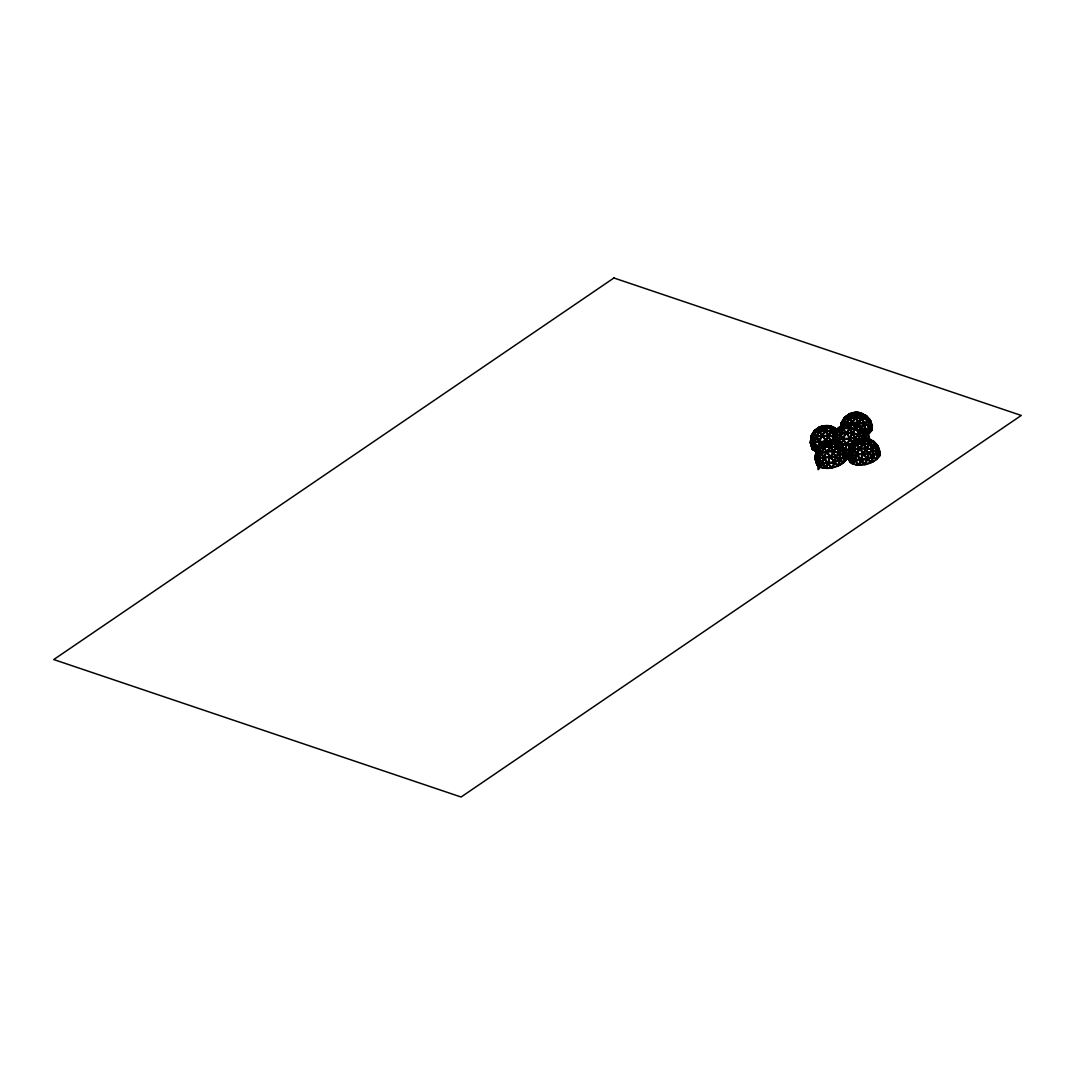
<?xml version="1.0" encoding="UTF-8"?>
<svg xmlns="http://www.w3.org/2000/svg" width="1075" height="1075" viewBox="0 0 1075 1075"><rect width="100%" height="100%" fill="white"/><g stroke="black" fill="none" stroke-linecap="round" stroke-linejoin="round"><path stroke-width="1.5" d="M824.78 425.687L829.873 426.09M830.747 441.798L828.61 441.731L834.979 442.04M848.632 423.174L853.913 423.429M855.27 424.477L854.276 423.281C844.238 421.01 833.192 429.153 834.334 440.226C834.025 442.806 843.284 444.727 839.212 444.432L835.987 442.215M859.758 413.485C848.363 411.322 869.097 413.915 855.996 412.585C847.705 412.249 840.233 419.814 840.583 428.105M855.001 412.692L859.785 412.719M862.325 438.385L867.606 438.64L866.007 439.809L862.513 438.493M867.928 438.775C855.646 435.106 842.679 450.049 850.029 462.169C859.153 468.243 873.075 464.346 879.646 456.109C882.051 443.948 867.982 434.434 857.098 439.648L853.604 443.397L851.951 443.384C848.336 449.028 846.939 456.028 850.029 462.169L848.78 448.96C853.617 442.94 859.57 436.289 868.21 438.56L876.501 444.365L880.049 452.723L879.619 455.289L878.893 450.17L879.39 455.289L877.334 452.709L878.759 450.183L877.334 452.709M814.608 430.672L814.595 432.607L817.914 428.791L814.608 430.672L819.459 426.95C825.64 424.544 833.757 425.149 838.03 430.685M819.365 446.622L819.352 448.49L819.365 446.622L824.471 442.9L823.665 443.827M838.043 430.511L838.03 428.589L835.651 433.064M844.09 418.135L841.631 422.623L843.983 419.976L844.211 418.215M847.92 415.676L844.493 419.398L844.601 417.557L849.465 413.848C860.47 408.446 874.042 418.363 872.013 430.296L869.03 433.722L861.102 427.501L852.986 414.614L848.39 415.058L844.318 417.584L840.852 426.6L841.241 423.227L844.386 417.987M844.587 419.492L844.601 417.557M852.273 443.37L852.273 445.238L852.273 443.37L857.098 439.648L855.042 437.955L846.925 425.082L842.343 425.525L838.272 428.038L836.323 431.639L834.334 440.226L838.272 428.038L839.924 428.052M810.644 443.693L812.458 445.856L812.176 448.718M835.665 428.589L830.585 425.861C822.603 424.598 813.856 428.172 811.155 436.262L812.404 449.471L815.898 451.621L822.039 435.671L828.57 427.165L830.585 425.861L837.398 430.86M812.713 449.35L815.482 450.909L812.713 449.35L812.902 446.568M816.892 464.669L817.175 461.807L815.361 459.643M846.71 458.555C848.968 444.714 828.677 435.093 819.043 446.649L816.772 455.249L817.121 465.421C826.245 471.495 840.153 467.598 846.737 459.361C849.546 456.727 832.05 423.416 834.428 439.527C839.911 429.436 858.508 431.008 865.079 439.473M817.538 465.233L817.726 462.452L817.538 465.233L820.198 466.859L817.605 462.519M843.485 461.981C842.787 446.877 846.509 469.291 840.61 459.468L843.835 456.768M844.023 461.995L844.251 456.768L846.294 459.374L843.902 461.968L846.173 459.361L844.372 456.781M850.338 462.048C851.185 455.115 848.887 464.642 852.986 463.674M868.667 432.903C868.116 417.933 871.959 440.186 865.899 430.403L869.124 427.702M869.03 433.722C870.495 425.955 868.076 416.536 860.578 412.746C851.951 410.475 845.985 417.14 841.147 423.147L840.852 426.6M869.312 432.929L869.662 427.716L871.583 430.309L869.312 432.929L871.583 430.309M846.119 423.671L849.29 418.108L854.128 412.558L858.562 414.05L862.177 418.135L864.797 423.94L865.388 430.443L869.487 426.882L871.355 423.577C864.475 416.334 852.905 416.186 844.184 419.908L846.119 423.671C854.947 421.36 866.84 421.467 872.013 430.296C870.414 412.907 866.692 419.559 870.454 420.527L870.212 424.195L870.696 421.292M876.407 458.729C880.68 448.275 869.124 456.687 876.3 458.716M876.931 458.729L877.16 453.516L879.202 456.123L876.81 458.716L879.202 456.123M877.926 448.786L878.087 446.34L875.574 444.674M836.229 431.156L834.67 428.683L824.122 425.673L818.397 428.172L811.155 436.262L810.389 442.873L812.404 449.471L810.389 442.873L811.155 436.262L814.286 431.008L815.535 431.021L813.708 432.835M823.114 444.123C826.07 452.508 831.848 460.019 838.594 465.784C841.685 457.99 839.615 448.692 833.286 443.115L826.756 451.621L820.615 467.571L815.105 458.823L816.772 455.249C825.56 449.296 840.65 449.659 846.737 459.361L846.079 452.642C839.185 445.399 827.616 445.252 818.908 448.974L815.871 452.212L815.105 458.823L817.121 465.421C814.353 459.267 814.595 452.024 819.043 446.649L828.838 441.623L839.387 444.633L843.593 447.63L835.812 456.566L832.292 467.8L827.817 463.123L818.908 448.974L823.114 444.123L833.286 443.115L838.675 439.581L855.042 437.955L862.822 429.019C858.643 422.596 850.11 421.938 843.405 424.303L838.997 427.716M817.161 450.102L815.549 455.625L819.043 446.649L820.695 446.662M865.751 438.909L865.308 434.031L862.822 429.019L854.531 423.201C845.891 420.93 839.938 427.595 835.1 433.601L834.791 437.055L831.096 440.616L814.729 442.228L812.458 445.856M834.926 437.041L836.377 431.518M848.739 455.088L848.78 448.96M824.995 425.942L828.355 427.084L829.887 425.942M833.071 443.034C839.629 440.723 822.429 441.597 833.085 442.9M858.361 413.821L859.879 412.84M825.654 441.879L827.28 443.827M849.599 439.232L852.865 443.128L849.599 439.232L847.678 444.002L852.865 443.102M861.371 459.347L863.279 454.55L866.544 458.474L861.371 459.347L866.544 458.474M816.019 452.898L815.199 458.031M840.623 427.756L841.161 423.819L840.852 427.756M849.478 452.037L848.793 449.74L848.215 454.738M861.881 414.077L866.316 415.582L870.454 420.527L872.309 426.909L872 429.489L871.261 424.37L871.758 429.476L869.702 426.896L871.261 424.37M879.484 455.303L879.122 450.197M850.325 423.322L853.402 424.235M834.805 437.74L834.442 440.239L836.538 442.47M849.801 461.417L848.148 455.598L848.471 452.373M826.635 425.955L831.257 427.111L826.635 425.955L830.29 425.955L831.257 427.111M850.473 423.295L853.698 423.94M826.339 430.484C828.234 423.107 836.363 435.147 826.339 430.484L828.597 427.89M836.162 446.864C826.097 436.988 844.722 452.172 830.975 446.353M852.529 425.149C862.607 430.242 843.888 429.61 852.556 425.042M856.332 417.369L861.317 417.852L856.332 417.369L858.616 414.668L861.317 417.852M869.07 443.612C859.006 433.736 877.63 448.92 863.883 443.102M838.312 464.924C840.126 451.151 840.556 472.543 835.127 462.062L839.521 460.208M839.132 465.045C850.567 457.117 833.058 472.127 840.274 460.275M872.376 456.915L871.288 461.713L868.036 458.81L872.43 456.956L868.036 458.81M871.959 461.739C876.555 448.248 866.893 468.794 875.95 459.522L873.102 456.969M815.804 437.471L814.743 441.61L812.593 439.366L815.804 437.471L812.713 439.393M820.091 447.227L817.094 447.294L814.729 442.228C815.199 435.321 820.386 430.779 824.122 425.673M815.173 441.785L816.234 437.646L815.173 441.785L818.693 441.408L816.234 437.646M817.175 461.807L824.014 447.173L828.838 441.623M821.045 453.61L819.889 457.735L820.951 453.596L823.41 457.359L820.951 453.596M838.675 439.581C839.145 432.674 844.332 428.119 848.067 423.012L858.616 426.023L861.72 430.968L863.44 437.35L861.384 439.124M840.274 434.999L839.118 439.124L842.639 438.761L840.18 434.985L842.639 438.761M852.247 454.201C853.886 442.739 853.98 459.979 850.312 452.078L853.254 450.25M848.269 456.391L850.029 461.309L853.752 449.484L856.923 443.921L861.76 438.372L872.295 441.382L875.413 446.327L877.119 452.696L876.663 459.536L868.734 453.314L860.618 440.428L856.022 440.871L851.951 443.384L848.014 455.572L853.523 464.319L856.869 454.429L863.212 443.303L868.21 438.56L873.438 441.193M852.959 454.416L853.886 450.465L856.224 454.053L852.865 454.403L853.967 450.479L856.224 454.053M834.885 461.323L835.987 457.184L839.293 459.442L834.885 461.323L839.293 459.442M834.939 461.336L836.027 457.197M854.061 442.524C853.308 435.792 859.61 439.984 854.182 442.551L856.627 439.756M867.082 457.883L868.183 453.744L863.937 454.12L867.108 457.896L868.197 453.757M867.942 433.44L869.756 440.333L873.948 441.395L876.501 444.365L868.734 453.314L865.2 464.548C858.428 464.44 851.843 434.932 849.411 448.315M868.896 453.932L867.848 458.084L872.215 456.176L868.949 453.946M832.964 431.586L836.041 431.881M826.245 431.075L831.459 431.505L826.245 431.075L828.691 434.972L831.432 431.586L828.691 434.972M830.962 447.025L836.175 447.455L830.962 447.025L833.407 450.922L836.175 447.455M850.204 428.347L855.404 428.844L850.204 428.347L852.636 432.325L855.404 428.844M856.358 417.947L861.344 418.43L856.358 417.947L858.697 421.763L861.33 418.511M858.697 421.763L861.344 418.43M815.737 450.788L816.745 447.455C807.15 441.489 821.69 458.42 813.278 446.394M816.503 451.258L817.417 447.979L818.922 450.022M820.44 466.738C821.488 445.668 813.547 483.804 821.448 463.406M821.139 467.289L822.12 463.93C833.824 472.153 812.082 465.018 825.304 467.853M853.362 463.486L854.37 460.154C844.775 454.188 859.315 471.119 850.903 459.092M854.047 464.037C853.201 454.604 863.534 469.56 854.128 463.957M811.504 445.588L810.846 439.702L812.163 434.851M811.531 437.632L812.31 434.891M834.791 436.02L835.853 432.002M835.866 433.615L834.952 436.316M826.648 467.961L828.046 463.849L831.432 467.491L826.675 467.88M841.389 424.477L842.504 421.776M849.022 450.25L850.123 447.684M859.557 464.709L860.968 460.584L864.367 464.158L859.583 464.628M813.815 433.695L812.27 438.694L811.423 436.248L813.95 433.749L811.423 436.248M812.498 438.681L814.178 433.736L815.817 436.746L812.498 438.681L814.286 433.789M818.532 449.646L816.987 454.658L816.14 452.199L818.666 449.699L816.14 452.199M818.895 449.686L817.202 454.644L820.534 452.696L818.895 449.686L820.413 452.656M838.124 431.088L839.763 434.098L836.431 436.033L838.124 431.088L836.216 436.047L835.369 433.588L837.895 431.088L835.369 433.588M842.142 425.539L843.942 420.634L841.429 423.133C840.448 428.428 845.326 422.784 842.827 425.257M842.262 425.579L844.184 419.908M844.171 420.621L842.491 425.579L844.292 420.674L845.81 423.631L843.673 424.961M850.191 451.298L851.803 446.542L853.375 449.431L850.191 451.298L851.911 446.595M829.228 427.192L830.747 426.197L833.837 428.334M825.802 467.585L827.239 463.473L822.617 463.648L825.802 467.585L822.617 463.648M835.396 442.228L833.81 443.263L835.396 442.228L838.661 444.324M853.08 424.531L854.679 423.496L858.374 425.955L860.269 426.036L864.407 430.994L865.308 434.031L863.44 437.35M854.679 423.496L857.89 425.727M859.221 414.077L860.752 413.082L863.843 415.219M858.723 464.333C865.402 457.278 848.726 458.985 858.777 464.266M868.304 438.976C878.974 442.981 861.693 440.548 868.358 438.842M833.689 462.492C834.482 473.282 822.496 459.71 833.703 462.546M837.761 465.65L834.522 462.707L832.964 467.168L837.721 465.583M866.611 459.227L865.012 463.701L861.599 460.073L866.611 459.227L865.012 463.701M870.669 462.398L867.431 459.455L865.872 463.916L870.629 462.317M846.536 444.808L845.017 448.893C833.138 441.623 856.009 445.803 841.806 444.916M817.363 461.753C827.132 465.3 841.12 462.599 846.079 452.642L845.178 449.592C848.067 440.965 851.682 432.244 858.616 426.023M818.76 442.174C818.586 452.75 811.262 439.5 818.68 442.201M823.477 458.125C823.302 468.7 815.979 455.451 823.396 458.152M827.065 462.64L822.469 462.787C822.913 450.25 831.298 471.105 824.095 458.568M822.523 462.747L824.149 458.541M839.212 444.432L841.04 444.647L845.985 433.023L852.515 424.518L856.117 428.589L858.737 434.394L859.342 440.898M841.604 444.244L843.364 439.809L841.671 444.203L846.401 444.096L843.297 439.85M854.665 458.998L856.305 454.94L852.959 455.33L854.665 458.998L852.959 455.33M855.377 459.536L857.057 455.276L855.377 459.536L859.973 459.388L857.003 455.316M823.961 443.962L824.942 441.556L819.956 442.067L822.267 445.252M824.31 444.136L828.704 435.536L834.67 428.683M829.349 427.622L833.972 428.764L829.349 427.622L832.037 430.82L833.972 428.764M833.972 443.518L838.769 444.701L833.972 443.518L836.753 446.837L838.728 444.822M836.753 446.837L838.769 444.701M853.147 425.015L858.011 426.103L853.147 425.015L856.036 428.119L858.011 426.103M859.301 414.614L863.964 415.649L862.029 417.705L859.355 414.507L863.91 415.77M862.029 417.705L863.964 415.649M871.637 441.57L866.88 440.253L869.715 443.464M831.096 426.332L832.144 427.205M854.961 423.631L859.557 425.74M819.284 440.992L821.421 436.181L816.758 437.055L819.217 440.952M822.093 436.49C813.493 444.338 831.539 442.591 822.133 436.504M824.001 456.942L826.137 452.132L821.475 453.005L823.934 456.902M826.809 452.441C818.209 460.288 836.256 458.541 826.85 452.454M843.23 438.331L845.367 433.534L840.704 434.407L843.163 438.304M856.909 453.569L858.952 448.96L854.477 449.793L856.842 453.542M859.718 449.189C851.118 457.036 869.164 455.289 859.758 449.202M810.671 442.833L812.122 439.998L810.671 442.833L812.593 445.131L810.805 442.819M815.387 458.783L816.839 455.948L815.387 458.783L817.309 461.081L815.522 458.77M834.751 440.159L836.068 437.35L834.617 440.172L836.404 442.483M858.374 425.955L859.678 425.969M864.475 415.34C854.679 408.93 867.391 417.463 866.316 415.582M872.053 441.314L873.948 441.395M812.377 434.287L814.326 430.685L818.397 428.172L828.57 427.165L832.171 431.25L834.791 437.055C827.441 434.784 818.478 434.528 812.055 439.299L810.389 442.873L815.898 451.621M836.861 431.183L838.339 428.441L839.588 428.455M849.908 447.684L848.874 449.054L851.897 443.76M823.504 426.103L822.724 427.729C811.007 429.463 832.87 423.389 818.948 427.877M824.404 426.009C820.131 429.839 833.81 426.52 824.404 426.143M827.441 443.679L828.22 442.053L827.441 443.679L824.082 443.868L828.22 442.053M829.121 441.959C824.848 445.789 838.527 442.47 829.121 442.094M848.874 414.802C858.67 413.781 851.01 413.66 853.389 412.827M851.682 424.45L847.436 424.88L848.309 423.308L851.696 424.585L848.309 423.308M847.449 425.015L848.323 423.442M854.397 412.894C850.123 416.724 863.816 413.405 854.41 413.028M861.142 438.802L860.349 440.428L856.99 440.616L861.142 438.802L856.573 440.575M861.196 440.199L862.029 438.708C871.355 439.473 857.796 442.389 862.029 438.708M843.19 447.549L839.897 445.359L842.262 449.122L843.19 447.549L839.79 445.01L841.134 444.902L843.512 447.549L845.662 452.037L843.7 448.154L842.746 449.699L843.902 448.154M868.412 418.471L867.525 419.976C859.476 410.368 874.701 423.698 865.362 416.307M862.929 429.543L861.975 431.102L862.929 429.543L865.026 433.359M869.003 419.169C866.652 425.068 869.084 413.888 870.898 422.865M876.098 444.297L872.806 442.107L875.171 445.87L876.098 444.297L872.698 441.758L874.056 441.65L878.705 448.718M878.382 448.786L875.655 446.447L876.81 444.902M845.689 452.656L844.09 455.303L842.746 450.277L845.689 452.656L842.867 450.237M846.482 458.541L844.426 455.961L845.85 453.448M862.096 431.626L863.332 436.705L864.918 434.045L862.096 431.626L864.918 434.045M870.911 423.59L869.379 426.13L868.089 421.319L870.911 423.59L868.21 421.266M865.442 438.587L865.214 434.73L863.615 437.35M875.776 446.985L878.611 449.404L877.133 452.011M849.29 448.235C856.654 440.562 871.704 442.027 878.987 449.39C873.988 459.495 859.892 461.914 850.083 458.555M811.504 435.657L814.098 431.25L813.977 433.091M816.221 436.127L818.814 431.814L814.689 433.158L816.315 436.195L814.689 433.158M819.257 431.922L816.825 436.383L821.488 435.496L819.325 431.989M825.519 440.374L828.005 435.953L822.765 436.047L825.519 440.374L822.765 436.047M820.937 452.078C831.392 441.973 810.738 453.207 823.437 447.697M821.475 452.266C829.9 440.28 814.407 457.641 826.205 451.446L823.974 447.872M842.666 429.086L840.26 433.547L838.634 430.511L842.76 429.167L838.728 430.578M846.307 423.093L848.807 418.699L844.775 420.123L846.307 423.093L844.681 420.043L848.712 418.632M843.203 429.274L840.704 433.655L845.434 432.849L843.27 429.342L845.367 432.782M846.764 423.201C855.149 411.201 839.642 428.562 851.494 422.381L849.263 418.807M830.236 456.324C839.548 449.31 820.48 449.834 830.223 456.284M833.38 452.36L830.962 456.62L835.208 456.217L833.367 452.387M851.951 433.292L849.465 437.713L846.71 433.4L851.951 433.292L846.71 433.427M856.318 425.74L857.904 422.892L852.878 423.026M857.111 425.216L864.663 415.568L868.869 418.565L861.102 427.501M852.609 433.762L850.191 438.009L854.437 437.606L852.596 433.776M854.558 449.001C867.874 445.359 846.804 453.704 856.95 444.795M813.17 445.601L814.85 442.846L816.651 446.703L813.17 445.601L816.543 446.743M817.511 460.947L819.204 458.219C813.856 449.484 819.58 470.097 817.175 456.002M817.887 461.551C819.123 453.381 824.848 467.531 817.994 461.511M850.433 457.574L852.058 454.98C847.046 446.649 852.488 466.268 850.002 452.871M852.488 455.652L850.876 458.273C859.355 463.889 848.242 449.081 854.087 459.347M812.566 434.246L811.383 436.383M842.303 421.776L841.241 423.227M858.643 423.456L860.403 427.097M819.929 431.492L822.133 435.079C832.856 426.708 810.59 433.695 824.888 430.994M826.85 451.03C836.484 444.499 818.666 445.628 826.809 450.949M827.495 451.325L830.276 447.254C840.354 455.074 817.847 450.049 832.735 451.151M850.029 418.417L852.139 421.857C862.419 413.821 841.067 420.54 854.786 417.947M855.552 418.296C846.119 424.356 864.34 424.235 855.566 418.363M849.505 428.656L846.724 432.714L851.964 432.62L849.505 428.656L851.964 432.62M859.772 447.67C869.017 441.395 851.991 442.578 859.731 447.59M860.39 448.006L863.185 444.002C872.282 450.331 853.375 450.21 863.185 444.002M865.966 415.77L863.709 414.869M873.599 441.583L870.844 440.428M855.445 438.439L857.568 439.89M857.044 439.567L855.243 438.533M834.133 436.611C827.024 423.657 840.865 442.833 829.376 435.348M838.849 452.562C831.741 439.608 845.582 458.783 834.093 451.298M862.096 418.954L864.031 423.416L862.096 418.954L859.422 422.273L864.085 423.348M856.009 429.368C864.609 437.243 846.952 433.991 856.063 429.315M866.947 448.114L871.812 449.243L869.742 444.66L866.947 448.114L871.758 449.31M829.322 435.415L832.117 431.962M834.039 451.366L836.834 447.912M832.829 431.223L834.724 429.288L836.216 431.881M837.385 447.281L839.427 445.157L841.886 449.054L837.465 447.187M864.636 416.267L867.001 420.016L864.636 416.267L862.755 418.215L867.068 419.908M858.576 426.654C867.753 433.803 851.521 429.53 858.656 426.56M835.235 428.979L836.444 428.992L835.235 428.979L837.264 430.43M841.134 444.902L839.79 445.01M865.147 415.985L866.437 415.877L868.681 418.565M860.282 426.412L859.019 426.399L860.282 426.412L864.34 431.048L867.216 430.255L868.224 433.776L865.294 434.542M818.169 428.723L814.85 432.553L818.962 431.223L818.169 428.723L818.962 431.223M825.587 430.121L827.737 427.528L823.705 427.931L825.587 430.013M819.257 448.382L822.536 444.822M848.162 415.608L844.843 419.438L848.968 418.121L848.162 415.608L848.968 418.121M842.195 426.17C832.332 433.628 848.565 429.624 841.147 423.147M832.453 443.478L830.303 446.085L832.453 443.478L828.422 443.894L830.303 446.085M857.743 414.412L855.579 417.019L857.743 414.412L853.698 414.937L857.743 414.533M830.948 446.461L833.327 443.653M851.79 424.827L849.532 427.554L847.557 425.257L851.803 424.947M837.479 447.778L839.468 452.427C848.39 448.235 829.04 445.991 841.819 449.726M864.743 423.268C872.47 419.734 856.614 415.273 864.824 423.201M839.951 453.005C844.103 442.981 844.789 464.83 842.303 450.304L840.045 452.965L843.754 455.289M867.673 421.306L865.308 423.94L868.963 426.117L867.565 421.346M861.129 431.048L858.697 433.816L856.708 429.167L861.129 431.048L856.627 429.248M859.18 434.407L861.626 431.653L862.983 436.678L859.274 434.367M852.166 445.131L855.458 441.57M852.582 445.171L855.767 441.516L856.533 443.908L852.582 445.171L855.848 441.61M863.212 442.819L865.362 440.226C854.625 436.504 869.003 448.611 861.33 440.629M863.857 443.209L866.235 440.401M872.376 449.175C881.178 445.037 862.029 442.698 874.728 446.474L872.457 449.108L870.387 444.526M872.94 449.753L875.305 447.119L876.595 451.93L873.048 449.713M819.11 427.42L818.263 428.387M819.002 428.011C819.486 425.485 829.658 425.727 823.92 425.915M822.953 444.351L823.759 443.438M848.928 414.937L849.72 413.835L855.996 412.719M856.627 440.71L857.38 439.648L863.628 438.533M819.459 426.95L815.979 430.699L814.326 430.685L812.055 439.299L814.729 442.228M849.465 413.848L845.985 417.597L844.318 417.584L843.983 419.976M847.113 416.455L848.847 414.372M821.717 445.413L823.571 443.626M821.569 445.722L824.176 442.913L835.302 441.812C842.8 445.601 845.205 455.021 843.741 462.787L835.812 456.566L827.696 443.693M822.388 445.332L824.149 443.438M841.671 426.17L843.405 424.303M840.583 427.608L843.391 424.773M822.12 463.93L825.237 467.934M849.102 448.947L849.908 451.298L849.102 448.947L851.387 446.501M839.387 444.633C832.453 450.909 828.677 459.643 826.003 468.418L816.772 455.249M869.675 443.585L871.691 441.449M872.295 441.382C865.362 447.657 861.599 456.391 858.912 465.166L849.68 451.997C858.468 446.044 873.572 446.407 879.646 456.109L878.987 449.39M844.627 418.82L842.907 420.728M844.587 419.237L842.76 421.051L844.695 419.304M817.094 450.25L818.895 448.45M839.024 428.952L836.323 431.639C828.933 430.847 821.139 429.583 814.192 433.023L822.133 445.803M835.275 429.516L836.767 431.895M844.614 449.135L841.013 444.889L844.722 449.041M831.15 439.998C840.314 436.49 823.329 432.983 831.203 439.957M833.877 442.053L831.633 440.575L834.522 437.861L834.751 441.167M863.883 424.168L861.169 426.775C853.469 418.175 871.852 427.501 859.422 423.107M861.733 427.46L864.475 424.867C869.957 436.531 855.136 421.978 864.905 429.57M835.866 455.948C845.031 452.441 828.046 448.933 835.92 455.907M855.095 437.337L857.957 434.596L853.322 433.453L855.149 437.297M839.683 458.756L836.35 456.526C842.048 446.38 839.078 468.203 839.158 453.825M855.579 437.915L858.468 435.2C864.219 447.455 848.659 432.163 858.912 440.145M868.775 452.696C877.939 449.189 860.954 445.682 868.828 452.656M869.258 453.274L872.147 450.559L872.604 455.504L869.258 453.274L872.524 455.504M819.593 430.605C829.067 425.485 811.867 429.852 822.267 428.078M850.258 417.799L852.892 415.178L854.8 417.355L850.258 417.799L854.8 417.355M843.553 428.146L846.307 425.377L842.813 425.713L843.499 428.025M826.984 444.029L824.364 446.662L823.652 444.351L827.038 444.136L823.652 444.351M827.602 444.244C817.941 450.264 838.272 444.351 824.942 446.77L827.642 444.351L829.524 446.421M857.89 443.612L860.524 440.992C868.237 445.695 849.492 442.994 862.392 443.061M866.705 416.186L869.823 419.989M860.497 426.667L863.951 430.443M874.177 442.013L877.63 445.789M832.762 431.828L834.751 436.477L832.789 431.707L835.92 432.016M865.577 429.637C874.284 427.151 860.538 420.123 865.671 429.624M860.564 439.272L862.808 437.391L859.019 435.079L859.489 440.199M840.26 458.81L843.579 455.988L839.79 453.69L840.26 458.81L839.884 453.677M873.209 455.451L876.394 452.75L872.752 450.532L873.209 455.451L872.846 450.519M873.518 456.203L876.649 453.502M876.313 444.392L878.02 446.394M838.554 440.145L840.247 443.935L838.554 440.145L836.001 441.838L840.301 443.881M819.029 427.312L814.796 430.43L816.194 430.551M820.937 446.461L819.593 446.34L823.678 443.317M860.578 412.746L852.045 422.556L848.39 415.058M853.926 423.281L852.327 424.464L854.531 423.201M843.566 424.907L845.81 423.631M836.538 436.719C842.692 429.395 838.917 444.257 836.659 436.732M853.362 450.277L850.312 452.078M817.726 446.864L819.419 442.47L821.703 445.682M870.038 420.701L867.458 418.833M863.131 429.557L864.891 433.427L862.808 429.61M875.655 446.447L876.609 444.902L878.571 448.786M824.78 458.071C834.213 452.669 827.145 469.251 824.821 458.044M870.253 420.661L872.416 426.909L870.952 425.109M844.977 449.726L843.767 448.221M853.55 413.123L849.358 414.802L852.677 414.48M842.881 425.391C850.446 420.755 847.839 426.264 843.23 425.418M810.725 443.626C815.159 456.109 809.139 442.322 810.846 439.675M815.441 459.576L817.121 464.561M872.04 426.157L870.602 421.346M846.092 452.656L847.019 455.975M878.181 447.146L879.807 451.93M878.866 449.444L878.087 446.34M845.004 449.914L846.28 454.067M845.689 449.955L848.403 449.672L845.689 449.955L847.449 455.531M843.714 424.437L849.935 423.187M824.525 443.034L828.637 441.865M839.199 439.93C846.737 435.469 839.75 450.412 839.279 439.903M864.743 431.102L866.826 430.605L867.444 433.333M864.878 431.236L866.853 430.726M864.528 431.922L867.458 431.156M864.407 435.254L867.888 434.354M823.396 426.439L820.171 426.95M845.259 424.047L849.169 423.12M851.481 423.107L846.818 423.98M851.964 443.679L841.04 444.647M851.709 444.029L847.826 444.687L851.306 448.275M864.475 424.867L864.837 429.583M858.468 435.2L858.844 440.159M859.019 435.079L859.462 438.909M819.889 457.735L823.41 457.359M819.446 458.178L835.812 456.566M852.354 454.927L868.734 453.314M852.986 414.614L858.562 414.05L864.663 415.568M846.925 425.082L852.515 424.518M823.705 428.052L827.737 427.528M860.618 440.428L866.195 439.863C872.524 445.426 874.593 454.738 871.516 462.532C864.757 456.768 858.979 449.256 856.022 440.871M828.422 444.002L832.453 443.599M861.33 440.75L865.362 440.226M815.817 456.458L816.449 461.538M824.767 430.363C811.894 430.349 830.558 432.889 822.886 428.293L820.225 430.82L822.926 428.387L824.807 430.47M843.875 428.831C854.303 423.604 844.95 438.466 843.915 428.912M857.662 444.23L862.419 443.76M849.075 448.786C842.8 452.951 847.342 440.32 849.546 447.536M845.178 449.592L849.895 449.135M848.148 455.598L848.632 453.166L849.129 458.286M815.374 458.837L815.723 456.418L817.027 464.628M879.793 452.736L878.584 450.909M848.941 415.286C856.856 412.007 847.906 421.279 848.995 415.393M856.573 441.099C864.488 437.821 855.539 447.093 856.627 441.207M826.312 441.422L830.572 441.059M836.283 437.404L836.74 442.336L836.283 437.404L838.312 439.621M812.337 440.051C817.43 442.201 810.537 449.834 812.458 440.038M819.204 458.219L817.054 456.002M839.481 428.361L838.339 428.441M819.593 446.34L820.843 446.353M820.185 447.025L819.096 447.106M841.08 423.846L842.021 426.238M855.781 412.572L858.831 413.324M849.734 423.026L854.303 424.168M863.413 438.385L867.377 439.299M830.505 441.637L834.455 442.537M836.108 432.204L835.181 433.695M816.852 450.895L815.965 452.306M817.215 450.936L815.979 454.806M855.821 424.544L860.269 426.036L860.968 428.71L860.605 426.573M812.646 445.803L817.094 447.294M817.994 462.344L821.354 463.473M841.429 423.133L843.243 428.562L853.604 443.397L855.042 437.955L858.71 440.495M861.29 428.213L864.407 430.336M831.271 441.234L833.447 442.712M853.375 449.431L851.803 446.542M815.817 436.746L814.178 433.736M865.469 431.156L868.318 433.709M818.666 449.054L818.774 447.281L816.489 451.567M868.089 418.954L870.454 420.527M875.09 444.647L877.791 446.447L874.969 444.714M833.246 442.08L831.096 440.616L822.993 427.729M868.197 420.58L870.79 422.797L868.882 419.237M862.096 431.035L864.811 433.359M842.867 449.632L845.582 451.97L843.579 448.221M840.193 460.221L843.042 462.774M850.352 447.858L843.19 439.07L838.137 430.363C846.858 426.641 858.414 426.802 865.308 434.031L868.116 433.306L869.742 439.541M836.793 442.766L835.732 441.677L838.231 440.024M853.698 414.816L855.579 417.019M827.602 443.585L819.298 431.223L818.397 428.172M846.106 417.328L844.802 417.315L849.022 414.197M842.8 424.827L838.742 427.783L840.059 427.796M853.752 443.102C849.519 444.593 859.207 437.874 855.861 441.099M869.527 427.702L871.449 430.296M856.882 444.727L859.032 448.167M818.088 462.277L820.548 466.671M819.405 449.108L821.018 452.158M867.028 431.384L867.673 433.547M835.1 433.601L836.592 443.142M818.935 428.401L819.647 430.712M815.871 452.212L816.731 455.303L815.885 452.884M857.743 439.782L862.849 438.466M829.658 441.946L824.874 442.9M867.78 433.883L869.164 439.205M867.982 435.402L868.815 438.613M864.797 436.719L865.563 439.662M867.216 430.255L868.076 433.883M845.985 453.435L846.562 458.568M865.818 434.394L866.195 438.546M865.214 434.73L865.577 438.573M811.988 440.011L812.458 445.131M838.554 428.025C836.229 434.636 846.979 420.459 838.554 428.025M828.462 462.572C839.83 465.462 828.046 451.043 828.449 462.613M811.168 437.041L810.631 442.094L811.988 439.352L811.074 437.068M820.413 453.408L819.338 457.547L817.309 455.316L820.413 453.408M835.262 456.996L834.187 461.148L831.029 457.372L835.288 457.009M854.491 438.398L853.416 442.551L850.258 438.775L854.517 438.412M863.883 443.693L866.329 447.67L869.084 444.203L863.87 443.773M848.887 438.896C849.183 450.774 837.949 435.348 848.887 438.896M862.58 454.255L860.618 459.052L857.581 454.765L862.58 454.255M846.038 433.83C837.438 441.691 855.485 439.944 846.079 433.857M849.734 452.803L848.336 455.518L850.056 457.735L849.734 452.803M862.419 428.938L861.492 430.511L859.127 426.762L862.419 428.938M828.664 436.41L826.245 440.669L830.491 440.266L828.664 436.41M856.251 444.526L853.953 448.799L852.394 445.883L856.251 444.526M865.644 448.651L863.144 453.072L860.39 448.745L865.644 448.678M866.302 449.108L863.883 453.341L868.116 452.965L866.302 449.108M825.56 431.303C815.737 437.727 834.738 437.431 825.573 431.371M832.655 427.648L836.014 428.777L832.655 427.648M870.374 443.935C872.457 437.203 879.135 451.607 870.374 443.935M822.845 444.768L819.755 448.53L823.611 447.173L822.939 444.862M846.845 425.566C837.438 430.134 854.397 429.046 846.885 425.673M613.919 277.982L53.75 659.553L461.081 797.018L1021.25 415.447L613.919 277.982"/></g></svg>
